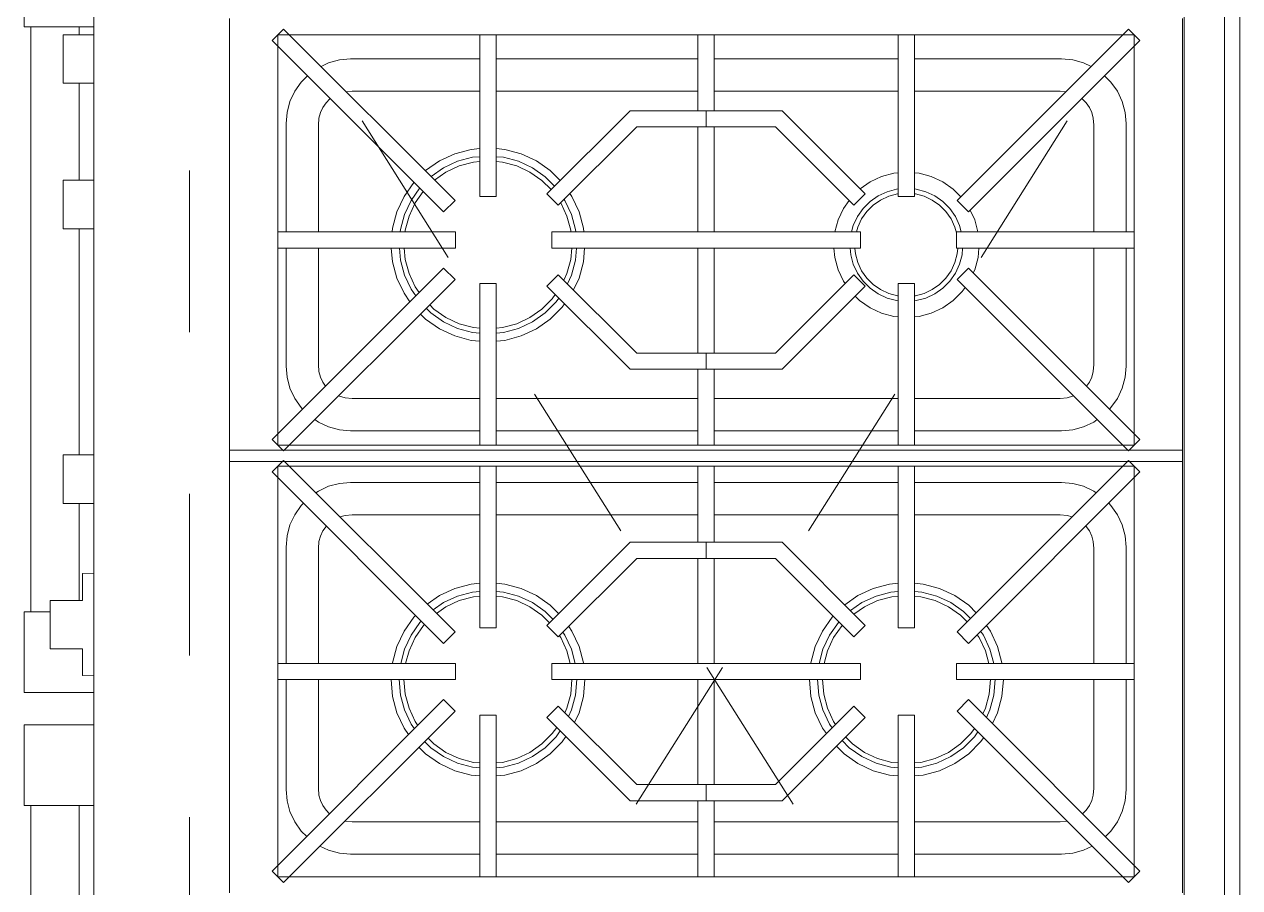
# Model space of a CAD drawing. Header units: metres. Extents: x 8 to 2416, y -346 to 476.
# Drawn here: x 45.799 to 46.552, y 35.19 to 35.724 of the extents above; entities that cross this region are included whole.
import ezdxf

# ---------------------------------------------------------------- set-up
doc = ezdxf.new("R2010")
doc.units = ezdxf.units.M
doc.linetypes.add('0', pattern=[0])
doc.linetypes.add('DASHED', pattern=[0.75, 0.5, -0.25])
doc.layers.get('0').update_dxf_attribs({"color": 250, "linetype": '0', "lineweight": 20})
for name, color, linetype, lineweight in [('A-WALL', 250, 'Continuous', 20), ('baños', 140, 'Continuous', 0), ('MOBILIARIOS', 252, 'Continuous', 0), ('PROYECCION', 9, 'DASHED', 0)]:
    doc.layers.add(name, color=color, linetype=linetype, lineweight=lineweight)

# ---------------------------------------------------------------- blocks, each defined once
blk = doc.blocks.new('PL BASE 1N NASAS 09')
at = {"layer": 'A-WALL'}
blk.add_line((-103.83107, -51.13972), (-103.83107, -54.91972), dxfattribs=at)
blk = doc.blocks.new('A$C3ed47c56')
at = {"layer": 'MOBILIARIOS'}
for p, q in [((0.043, 0.05092), (0.043, 0.98092)), ((0.043, 0.98092), (0.043, 0.05092)), ((0.718, 0.98092), (0.718, 0.05092)), ((0.743, 0.98092), (0.743, 0.05092)), ((0.743, 0.05092), (0.743, 0.98092)), ((0.004, 0.59292), (0.004, 0.91162)), ((0.034, 0.59292), (0.034, 0.74692)), ((0.127, 0.64692), (0.127, 0.37292)), ((0.15346, 0.63338), (0.16053, 0.64045)), ((0.2666, 0.53439), (0.16053, 0.64045)), ((0.5774, 0.53439), (0.68346, 0.64045)), ((0.69053, 0.63338), (0.68346, 0.64045)), ((0.717, 0.37292), (0.717, 0.64692)), ((0.25953, 0.52732), (0.15346, 0.63338)), ((0.157, 0.51492), (0.157, 0.63692)), ((0.157, 0.63692), (0.282, 0.63692)), ((0.282, 0.63692), (0.292, 0.63692)), ((0.282, 0.53692), (0.282, 0.63692)), ((0.292, 0.53692), (0.292, 0.63692)), ((0.292, 0.63692), (0.541, 0.63692)), ((0.417, 0.58992), (0.417, 0.63692)), ((0.427, 0.63692), (0.427, 0.58992)), ((0.541, 0.63692), (0.551, 0.63692)), ((0.541, 0.53692), (0.541, 0.63692)), ((0.551, 0.53692), (0.551, 0.63692)), ((0.551, 0.63692), (0.687, 0.63692)), ((0.58447, 0.52732), (0.69053, 0.63338)), ((0.687, 0.63692), (0.687, 0.51492)), ((0.18297, 0.61801), (0.18832, 0.62051)), ((0.18832, 0.62051), (0.19505, 0.62231)), ((0.19505, 0.62231), (0.202, 0.62292)), ((0.202, 0.62292), (0.282, 0.62292)), ((0.292, 0.62292), (0.417, 0.62292)), ((0.427, 0.62292), (0.541, 0.62292)), ((0.551, 0.62292), (0.642, 0.62292)), ((0.642, 0.62292), (0.64895, 0.62231)), ((0.64895, 0.62231), (0.65568, 0.62051)), ((0.65568, 0.62051), (0.66102, 0.61801)), ((0.17136, 0.60863), (0.17479, 0.61206)), ((0.66921, 0.61206), (0.67264, 0.60863)), ((0.16441, 0.5966), (0.16736, 0.60292)), ((0.16736, 0.60292), (0.17136, 0.60863)), ((0.19847, 0.60252), (0.19854, 0.60254)), ((0.19854, 0.60254), (0.20287, 0.60292)), ((0.20287, 0.60292), (0.282, 0.60292)), ((0.292, 0.60292), (0.417, 0.60292)), ((0.427, 0.60292), (0.541, 0.60292)), ((0.551, 0.60292), (0.64113, 0.60292)), ((0.64113, 0.60292), (0.64546, 0.60254)), ((0.64546, 0.60254), (0.64553, 0.60252)), ((0.67264, 0.60863), (0.67664, 0.60292)), ((0.67664, 0.60292), (0.67959, 0.5966)), ((0.16261, 0.58986), (0.16441, 0.5966)), ((0.18474, 0.59288), (0.18674, 0.59573)), ((0.18674, 0.59573), (0.18893, 0.59792)), ((0.65507, 0.59792), (0.65726, 0.59573)), ((0.65726, 0.59573), (0.65925, 0.59288)), ((0.67959, 0.5966), (0.68139, 0.58986)), ((0, 0.59292), (0.00029, 0.59292)), ((0, 0.54292), (0, 0.59292)), ((0.00029, 0.59292), (0.00115, 0.59292)), ((0.00115, 0.59292), (0.00254, 0.59292)), ((0.00254, 0.59292), (0.00444, 0.59292)), ((0.00444, 0.59292), (0.00679, 0.59292)), ((0.00679, 0.59292), (0.0095, 0.59292)), ((0.0095, 0.59292), (0.0125, 0.59292)), ((0.0125, 0.59292), (0.0157, 0.59292)), ((0.0157, 0.59292), (0.019, 0.59292)), ((0.019, 0.59292), (0.043, 0.59292)), ((0.162, 0.58292), (0.16261, 0.58986)), ((0.18238, 0.58638), (0.18328, 0.58973)), ((0.18328, 0.58973), (0.18474, 0.59288)), ((0.32346, 0.53845), (0.37493, 0.58992)), ((0.37493, 0.58992), (0.422, 0.58992)), ((0.422, 0.57992), (0.422, 0.58992)), ((0.46907, 0.58992), (0.422, 0.58992)), ((0.52053, 0.53845), (0.46907, 0.58992)), ((0.65925, 0.59288), (0.66072, 0.58973)), ((0.66072, 0.58973), (0.66162, 0.58638)), ((0.68139, 0.58986), (0.682, 0.58292)), ((0.162, 0.51492), (0.162, 0.58292)), ((0.182, 0.58205), (0.18238, 0.58638)), ((0.182, 0.51492), (0.182, 0.58205)), ((0.33053, 0.53138), (0.37907, 0.57992)), ((0.37907, 0.57992), (0.422, 0.57992)), ((0.417, 0.51492), (0.417, 0.57992)), ((0.46493, 0.57992), (0.422, 0.57992)), ((0.427, 0.57992), (0.427, 0.51492)), ((0.51346, 0.53138), (0.46493, 0.57992)), ((0.66162, 0.58638), (0.662, 0.58205)), ((0.662, 0.58205), (0.662, 0.51492)), ((0.682, 0.58292), (0.682, 0.51492)), ((0.26648, 0.5713), (0.27658, 0.57401)), ((0.27658, 0.57401), (0.282, 0.57448)), ((0.292, 0.57448), (0.29742, 0.57401)), ((0.29742, 0.57401), (0.30752, 0.5713)), ((0.52548, 0.5713), (0.53558, 0.57401)), ((0.53558, 0.57401), (0.541, 0.57448)), ((0.551, 0.57448), (0.55642, 0.57401)), ((0.55642, 0.57401), (0.56652, 0.5713)), ((0.24843, 0.56088), (0.257, 0.56688)), ((0.257, 0.56688), (0.26648, 0.5713)), ((0.2595, 0.56255), (0.26819, 0.5666)), ((0.26819, 0.5666), (0.27745, 0.56908)), ((0.26921, 0.56378), (0.27797, 0.56613)), ((0.27745, 0.56908), (0.282, 0.56948)), ((0.27797, 0.56613), (0.282, 0.56648)), ((0.292, 0.56948), (0.29655, 0.56908)), ((0.292, 0.56648), (0.29603, 0.56613)), ((0.29603, 0.56613), (0.30478, 0.56378)), ((0.29655, 0.56908), (0.30581, 0.5666)), ((0.30581, 0.5666), (0.3145, 0.56255)), ((0.30752, 0.5713), (0.317, 0.56688)), ((0.317, 0.56688), (0.32557, 0.56088)), ((0.50743, 0.56088), (0.516, 0.56688)), ((0.516, 0.56688), (0.52548, 0.5713)), ((0.5185, 0.56255), (0.52719, 0.5666)), ((0.52719, 0.5666), (0.53645, 0.56908)), ((0.52821, 0.56378), (0.53697, 0.56613)), ((0.53645, 0.56908), (0.541, 0.56948)), ((0.53697, 0.56613), (0.541, 0.56648)), ((0.551, 0.56948), (0.55555, 0.56908)), ((0.551, 0.56648), (0.55503, 0.56613)), ((0.55503, 0.56613), (0.56378, 0.56378)), ((0.55555, 0.56908), (0.56481, 0.5666)), ((0.56481, 0.5666), (0.5735, 0.56255)), ((0.56652, 0.5713), (0.576, 0.56688)), ((0.576, 0.56688), (0.58457, 0.56088)), ((0.24427, 0.55672), (0.24843, 0.56088)), ((0.24779, 0.5532), (0.25165, 0.55705)), ((0.25165, 0.55705), (0.2595, 0.56255)), ((0.25357, 0.55475), (0.261, 0.55995)), ((0.261, 0.55995), (0.26921, 0.56378)), ((0.30478, 0.56378), (0.313, 0.55995)), ((0.313, 0.55995), (0.32042, 0.55475)), ((0.3145, 0.56255), (0.32235, 0.55705)), ((0.32235, 0.55705), (0.32913, 0.55027)), ((0.32557, 0.56088), (0.33296, 0.55349)), ((0.50277, 0.55622), (0.50743, 0.56088)), ((0.50629, 0.5527), (0.51065, 0.55705)), ((0.51065, 0.55705), (0.5185, 0.56255)), ((0.51257, 0.55475), (0.52, 0.55995)), ((0.52, 0.55995), (0.52821, 0.56378)), ((0.56378, 0.56378), (0.572, 0.55995)), ((0.572, 0.55995), (0.57942, 0.55475)), ((0.5735, 0.56255), (0.58135, 0.55705)), ((0.58135, 0.55705), (0.58813, 0.55027)), ((0.58457, 0.56088), (0.59196, 0.55349)), ((0.24991, 0.55108), (0.25357, 0.55475)), ((0.32042, 0.55475), (0.32683, 0.54834)), ((0.32913, 0.55027), (0.33166, 0.54666)), ((0.33296, 0.55349), (0.33524, 0.55023)), ((0.50841, 0.55058), (0.51257, 0.55475)), ((0.57942, 0.55475), (0.58583, 0.54834)), ((0.58813, 0.55027), (0.59025, 0.54724)), ((0.59196, 0.55349), (0.59383, 0.55082)), ((0, 0.54292), (0.00029, 0.54292)), ((0.00029, 0.54292), (0.00115, 0.54292)), ((0.00115, 0.54292), (0.00254, 0.54292)), ((0.00254, 0.54292), (0.00444, 0.54292)), ((0.00444, 0.54292), (0.00679, 0.54292)), ((0.00679, 0.54292), (0.0095, 0.54292)), ((0.0095, 0.54292), (0.0125, 0.54292)), ((0.0125, 0.54292), (0.0157, 0.54292)), ((0.0157, 0.54292), (0.019, 0.54292)), ((0.019, 0.54292), (0.043, 0.54292)), ((0.23062, 0.53544), (0.23504, 0.54492)), ((0.23504, 0.54492), (0.23788, 0.54897)), ((0.23532, 0.53373), (0.23937, 0.54242)), ((0.23937, 0.54242), (0.24145, 0.5454)), ((0.24197, 0.54092), (0.2436, 0.54325)), ((0.32683, 0.54834), (0.32952, 0.54451)), ((0.48962, 0.53544), (0.49404, 0.54492)), ((0.49404, 0.54492), (0.49646, 0.54838)), ((0.49432, 0.53373), (0.49837, 0.54242)), ((0.49837, 0.54242), (0.50004, 0.54481)), ((0.50097, 0.54092), (0.50219, 0.54266)), ((0.58583, 0.54834), (0.58811, 0.5451)), ((0.59927, 0.54212), (0.60238, 0.53544)), ((0.22791, 0.52534), (0.23062, 0.53544)), ((0.23814, 0.5327), (0.24197, 0.54092)), ((0.25953, 0.52732), (0.2666, 0.53439)), ((0.282, 0.53692), (0.292, 0.53692)), ((0.33053, 0.53138), (0.32346, 0.53845)), ((0.33459, 0.53544), (0.33586, 0.5327)), ((0.33684, 0.53769), (0.33868, 0.53373)), ((0.34059, 0.54143), (0.34338, 0.53544)), ((0.34338, 0.53544), (0.34609, 0.52534)), ((0.48691, 0.52534), (0.48962, 0.53544)), ((0.49714, 0.5327), (0.50097, 0.54092)), ((0.51346, 0.53138), (0.52053, 0.53845)), ((0.541, 0.53692), (0.551, 0.53692)), ((0.58447, 0.52732), (0.5774, 0.53439)), ((0.59327, 0.53612), (0.59486, 0.5327)), ((0.59552, 0.53837), (0.59768, 0.53373)), ((0.60238, 0.53544), (0.60509, 0.52534)), ((0.23283, 0.52447), (0.23532, 0.53373)), ((0.23579, 0.52395), (0.23814, 0.5327)), ((0.33586, 0.5327), (0.33821, 0.52395)), ((0.33868, 0.53373), (0.34116, 0.52447)), ((0.49183, 0.52447), (0.49432, 0.53373)), ((0.49479, 0.52395), (0.49714, 0.5327)), ((0.59486, 0.5327), (0.59721, 0.52395)), ((0.59768, 0.53373), (0.60016, 0.52447)), ((0, 0.52292), (0.00029, 0.52292)), ((0, 0.52292), (0, 0.47292)), ((0.00029, 0.52292), (0.00115, 0.52292)), ((0.00115, 0.52292), (0.00254, 0.52292)), ((0.00254, 0.52292), (0.00444, 0.52292)), ((0.00444, 0.52292), (0.00679, 0.52292)), ((0.00679, 0.52292), (0.0095, 0.52292)), ((0.0095, 0.52292), (0.0125, 0.52292)), ((0.0125, 0.52292), (0.0157, 0.52292)), ((0.0157, 0.52292), (0.019, 0.52292)), ((0.019, 0.52292), (0.043, 0.52292)), ((0.227, 0.51492), (0.22791, 0.52534)), ((0.232, 0.51492), (0.23283, 0.52447)), ((0.235, 0.51492), (0.23579, 0.52395)), ((0.33821, 0.52395), (0.339, 0.51492)), ((0.34116, 0.52447), (0.342, 0.51492)), ((0.34609, 0.52534), (0.347, 0.51492)), ((0.486, 0.51492), (0.48691, 0.52534)), ((0.491, 0.51492), (0.49183, 0.52447)), ((0.494, 0.51492), (0.49479, 0.52395)), ((0.59721, 0.52395), (0.598, 0.51492)), ((0.60016, 0.52447), (0.601, 0.51492)), ((0.60509, 0.52534), (0.606, 0.51492)), ((0.043, 0.51269), (0.036, 0.51249)), ((0.036, 0.51201), (0.036, 0.51249)), ((0.036, 0.51059), (0.036, 0.51201)), ((0.157, 0.51492), (0.157, 0.50492)), ((0.267, 0.51492), (0.157, 0.51492)), ((0.267, 0.51492), (0.267, 0.50492)), ((0.3265, 0.51492), (0.3265, 0.50492)), ((0.417, 0.51492), (0.3265, 0.51492)), ((0.427, 0.51492), (0.417, 0.51492)), ((0.5175, 0.51492), (0.427, 0.51492)), ((0.5175, 0.51492), (0.5175, 0.50492)), ((0.577, 0.51492), (0.577, 0.50492)), ((0.577, 0.51492), (0.687, 0.51492)), ((0.687, 0.51492), (0.687, 0.50492)), ((0.036, 0.50826), (0.036, 0.51059)), ((0.036, 0.5051), (0.036, 0.50826)), ((0.036, 0.50121), (0.036, 0.5051)), ((0.267, 0.50492), (0.157, 0.50492)), ((0.157, 0.38292), (0.157, 0.50492)), ((0.162, 0.43292), (0.162, 0.50492)), ((0.182, 0.43379), (0.182, 0.50492)), ((0.22791, 0.5045), (0.22787, 0.50492)), ((0.23062, 0.4944), (0.22791, 0.5045)), ((0.23532, 0.49611), (0.23296, 0.50492)), ((0.23814, 0.49713), (0.23605, 0.50492)), ((0.417, 0.50492), (0.3265, 0.50492)), ((0.33795, 0.50492), (0.33586, 0.49713)), ((0.34104, 0.50492), (0.33868, 0.49611)), ((0.34609, 0.5045), (0.34338, 0.4944)), ((0.34612, 0.50492), (0.34609, 0.5045)), ((0.427, 0.50492), (0.417, 0.50492)), ((0.417, 0.43992), (0.417, 0.50492)), ((0.5175, 0.50492), (0.427, 0.50492)), ((0.427, 0.50492), (0.427, 0.43992)), ((0.48691, 0.5045), (0.48687, 0.50492)), ((0.48962, 0.4944), (0.48691, 0.5045)), ((0.49432, 0.49611), (0.49196, 0.50492)), ((0.49714, 0.49713), (0.49505, 0.50492)), ((0.577, 0.50492), (0.687, 0.50492)), ((0.59695, 0.50492), (0.59486, 0.49713)), ((0.60004, 0.50492), (0.59768, 0.49611)), ((0.60509, 0.5045), (0.60238, 0.4944)), ((0.60512, 0.50492), (0.60509, 0.5045)), ((0.662, 0.50492), (0.662, 0.43379)), ((0.682, 0.50492), (0.682, 0.43292)), ((0.687, 0.50492), (0.687, 0.38292)), ((0.036, 0.4967), (0.036, 0.50121)), ((0.036, 0.49592), (0.036, 0.4967)), ((0.24197, 0.48892), (0.23814, 0.49713)), ((0.33586, 0.49713), (0.33203, 0.48892)), ((0.50097, 0.48892), (0.49714, 0.49713)), ((0.59486, 0.49713), (0.59103, 0.48892)), ((0.016, 0.49152), (0.016, 0.49592)), ((0.036, 0.49592), (0.016, 0.49592)), ((0.016, 0.4863), (0.016, 0.49152)), ((0.25953, 0.49252), (0.15346, 0.38645)), ((0.23504, 0.48492), (0.23062, 0.4944)), ((0.23937, 0.48742), (0.23532, 0.49611)), ((0.25953, 0.49252), (0.2666, 0.48545)), ((0.33868, 0.49611), (0.33463, 0.48742)), ((0.34338, 0.4944), (0.33896, 0.48492)), ((0.49404, 0.48492), (0.48962, 0.4944)), ((0.49837, 0.48742), (0.49432, 0.49611)), ((0.58447, 0.49252), (0.5774, 0.48545)), ((0.58447, 0.49252), (0.69053, 0.38645)), ((0.59768, 0.49611), (0.59363, 0.48742)), ((0.60238, 0.4944), (0.59796, 0.48492)), ((0.016, 0.48092), (0.016, 0.4863)), ((0.2666, 0.48545), (0.16053, 0.37938)), ((0.24104, 0.47635), (0.23504, 0.48492)), ((0.24487, 0.47957), (0.23937, 0.48742)), ((0.24717, 0.48149), (0.24197, 0.48892)), ((0.24783, 0.48082), (0.24717, 0.48149)), ((0.282, 0.48292), (0.292, 0.48292)), ((0.282, 0.48292), (0.282, 0.38292)), ((0.292, 0.48292), (0.292, 0.38292)), ((0.33053, 0.48845), (0.32346, 0.48138)), ((0.33053, 0.48845), (0.37907, 0.43992)), ((0.33203, 0.48892), (0.33122, 0.48776)), ((0.33463, 0.48742), (0.33337, 0.48562)), ((0.33896, 0.48492), (0.33695, 0.48204)), ((0.51346, 0.48845), (0.46493, 0.43992)), ((0.50004, 0.47635), (0.49404, 0.48492)), ((0.50387, 0.47957), (0.49837, 0.48742)), ((0.50617, 0.48149), (0.50097, 0.48892)), ((0.50633, 0.48132), (0.50617, 0.48149)), ((0.51346, 0.48845), (0.52053, 0.48138)), ((0.541, 0.48292), (0.551, 0.48292)), ((0.541, 0.48292), (0.541, 0.38292)), ((0.551, 0.48292), (0.551, 0.38292)), ((0.5774, 0.48545), (0.68346, 0.37938)), ((0.59103, 0.48892), (0.58981, 0.48718)), ((0.59363, 0.48742), (0.59196, 0.48503)), ((0.59796, 0.48492), (0.59553, 0.48145)), ((0.016, 0.47554), (0.016, 0.48092)), ((0.016, 0.47032), (0.016, 0.47554)), ((0.2422, 0.47519), (0.24104, 0.47635)), ((0.24572, 0.47871), (0.24487, 0.47957)), ((0.261, 0.46989), (0.25514, 0.47399)), ((0.32042, 0.47508), (0.313, 0.46989)), ((0.32509, 0.47975), (0.32042, 0.47508)), ((0.32721, 0.47764), (0.32235, 0.47279)), ((0.32346, 0.48138), (0.37493, 0.42992)), ((0.33073, 0.47412), (0.32557, 0.46896)), ((0.52053, 0.48138), (0.46907, 0.42992)), ((0.5007, 0.47569), (0.50004, 0.47635)), ((0.50422, 0.47921), (0.50387, 0.47957)), ((0.52, 0.46989), (0.51355, 0.4744)), ((0.57942, 0.47508), (0.572, 0.46989)), ((0.58359, 0.47925), (0.57942, 0.47508)), ((0.58571, 0.47714), (0.58135, 0.47279)), ((0, 0.47292), (0.00029, 0.47292)), ((0.00029, 0.47292), (0.00115, 0.47292)), ((0.00115, 0.47292), (0.00254, 0.47292)), ((0.00254, 0.47292), (0.00444, 0.47292)), ((0.004, 0.11092), (0.004, 0.47292)), ((0.00444, 0.47292), (0.00679, 0.47292)), ((0.00679, 0.47292), (0.0095, 0.47292)), ((0.0095, 0.47292), (0.0125, 0.47292)), ((0.0125, 0.47292), (0.0157, 0.47292)), ((0.0157, 0.47292), (0.016, 0.47292)), ((0.016, 0.46592), (0.016, 0.47032)), ((0.257, 0.46296), (0.24942, 0.46827)), ((0.2595, 0.46729), (0.25299, 0.47184)), ((0.26819, 0.46324), (0.2595, 0.46729)), ((0.26921, 0.46605), (0.261, 0.46989)), ((0.313, 0.46989), (0.30478, 0.46605)), ((0.3145, 0.46729), (0.30581, 0.46324)), ((0.32235, 0.47279), (0.3145, 0.46729)), ((0.32557, 0.46896), (0.317, 0.46296)), ((0.516, 0.46296), (0.50783, 0.46868)), ((0.5185, 0.46729), (0.51141, 0.47225)), ((0.52719, 0.46324), (0.5185, 0.46729)), ((0.52821, 0.46605), (0.52, 0.46989)), ((0.572, 0.46989), (0.56378, 0.46605)), ((0.5735, 0.46729), (0.56481, 0.46324)), ((0.58135, 0.47279), (0.5735, 0.46729)), ((0.58457, 0.46896), (0.576, 0.46296)), ((0.58923, 0.47362), (0.58457, 0.46896)), ((0.016, 0.46592), (0.036, 0.46592)), ((0.034, 0.40592), (0.034, 0.46592)), ((0.036, 0.46592), (0.036, 0.46513)), ((0.036, 0.46063), (0.036, 0.46513)), ((0.036, 0.45673), (0.036, 0.46063)), ((0.26648, 0.45854), (0.257, 0.46296)), ((0.27745, 0.46075), (0.26819, 0.46324)), ((0.27797, 0.46371), (0.26921, 0.46605)), ((0.282, 0.46036), (0.27745, 0.46075)), ((0.282, 0.46336), (0.27797, 0.46371)), ((0.29603, 0.46371), (0.292, 0.46336)), ((0.29655, 0.46075), (0.292, 0.46036)), ((0.30478, 0.46605), (0.29603, 0.46371)), ((0.30581, 0.46324), (0.29655, 0.46075)), ((0.317, 0.46296), (0.30752, 0.45854)), ((0.52548, 0.45854), (0.516, 0.46296)), ((0.53645, 0.46075), (0.52719, 0.46324)), ((0.53697, 0.46371), (0.52821, 0.46605)), ((0.541, 0.46036), (0.53645, 0.46075)), ((0.541, 0.46336), (0.53697, 0.46371)), ((0.55503, 0.46371), (0.551, 0.46336)), ((0.55555, 0.46075), (0.551, 0.46036)), ((0.56378, 0.46605), (0.55503, 0.46371)), ((0.56481, 0.46324), (0.55555, 0.46075)), ((0.576, 0.46296), (0.56652, 0.45854)), ((0.036, 0.45358), (0.036, 0.45673)), ((0.036, 0.45125), (0.036, 0.45358)), ((0.27658, 0.45583), (0.26648, 0.45854)), ((0.282, 0.45536), (0.27658, 0.45583)), ((0.29742, 0.45583), (0.292, 0.45536)), ((0.30752, 0.45854), (0.29742, 0.45583)), ((0.53558, 0.45583), (0.52548, 0.45854)), ((0.541, 0.45536), (0.53558, 0.45583)), ((0.55642, 0.45583), (0.551, 0.45536)), ((0.56652, 0.45854), (0.55642, 0.45583)), ((0.036, 0.44983), (0.036, 0.45125)), ((0.036, 0.44935), (0.036, 0.44983)), ((0.043, 0.44915), (0.036, 0.44935)), ((0.37907, 0.43992), (0.422, 0.43992)), ((0.422, 0.43992), (0.422, 0.42992)), ((0.46493, 0.43992), (0.422, 0.43992)), ((0.16261, 0.42597), (0.162, 0.43292)), ((0.18238, 0.42946), (0.182, 0.43379)), ((0.18328, 0.4261), (0.18238, 0.42946)), ((0.37493, 0.42992), (0.422, 0.42992)), ((0.417, 0.38292), (0.417, 0.42992)), ((0.46907, 0.42992), (0.422, 0.42992)), ((0.427, 0.42992), (0.427, 0.38292)), ((0.66162, 0.42946), (0.66072, 0.4261)), ((0.662, 0.43379), (0.66162, 0.42946)), ((0.682, 0.43292), (0.68139, 0.42597)), ((0.16441, 0.41924), (0.16261, 0.42597)), ((0.18474, 0.42296), (0.18328, 0.4261)), ((0.18674, 0.42011), (0.18474, 0.42296)), ((0.65925, 0.42296), (0.65726, 0.42011)), ((0.66072, 0.4261), (0.65925, 0.42296)), ((0.68139, 0.42597), (0.67959, 0.41924)), ((0.16736, 0.41292), (0.16441, 0.41924)), ((0.18693, 0.41992), (0.18674, 0.42011)), ((0.19854, 0.4133), (0.19531, 0.41416)), ((0.64868, 0.41416), (0.64546, 0.4133)), ((0.65726, 0.42011), (0.65707, 0.41992)), ((0.67959, 0.41924), (0.67664, 0.41292)), ((0.17136, 0.40721), (0.16736, 0.41292)), ((0.17279, 0.40578), (0.17136, 0.40721)), ((0.20287, 0.41292), (0.19854, 0.4133)), ((0.282, 0.41292), (0.20287, 0.41292)), ((0.417, 0.41292), (0.292, 0.41292)), ((0.541, 0.41292), (0.427, 0.41292)), ((0.64113, 0.41292), (0.551, 0.41292)), ((0.64546, 0.4133), (0.64113, 0.41292)), ((0.67264, 0.40721), (0.67121, 0.40578)), ((0.67664, 0.41292), (0.67264, 0.40721)), ((0.024, 0.40152), (0.024, 0.40592)), ((0.043, 0.40592), (0.024, 0.40592)), ((0.024, 0.3963), (0.024, 0.40152)), ((0.182, 0.39828), (0.18049, 0.39934)), ((0.66351, 0.39934), (0.662, 0.39828)), ((0.024, 0.39092), (0.024, 0.3963)), ((0.18832, 0.39533), (0.182, 0.39828)), ((0.19505, 0.39353), (0.18832, 0.39533)), ((0.202, 0.39292), (0.19505, 0.39353)), ((0.282, 0.39292), (0.202, 0.39292)), ((0.417, 0.39292), (0.292, 0.39292)), ((0.541, 0.39292), (0.427, 0.39292)), ((0.642, 0.39292), (0.551, 0.39292)), ((0.64895, 0.39353), (0.642, 0.39292)), ((0.65568, 0.39533), (0.64895, 0.39353)), ((0.662, 0.39828), (0.65568, 0.39533)), ((0.024, 0.38554), (0.024, 0.39092)), ((0.024, 0.38032), (0.024, 0.38554)), ((0.15346, 0.38645), (0.16053, 0.37938)), ((0.69053, 0.38645), (0.68346, 0.37938)), ((0.717, 0.37292), (0.717, 0.38492)), ((0.717, 0.37992), (0.717, 0.38492)), ((0.024, 0.37592), (0.024, 0.38032)), ((0.717, 0.37992), (0.127, 0.37992)), ((0.127, 0.37992), (0.127, 0.10592)), ((0.127, 0.37292), (0.127, 0.37992)), ((0.282, 0.38292), (0.157, 0.38292)), ((0.282, 0.38292), (0.292, 0.38292)), ((0.541, 0.38292), (0.292, 0.38292)), ((0.541, 0.38292), (0.551, 0.38292)), ((0.687, 0.38292), (0.551, 0.38292)), ((0.717, 0.10592), (0.717, 0.37992)), ((0.024, 0.37592), (0.043, 0.37592)), ((0.034, 0.23592), (0.034, 0.37592)), ((0.127, 0.37292), (0.667, 0.37292)), ((0.15346, 0.36638), (0.16053, 0.37345)), ((0.157, 0.24792), (0.157, 0.36992)), ((0.157, 0.36992), (0.282, 0.36992)), ((0.2666, 0.26739), (0.16053, 0.37345)), ((0.282, 0.36992), (0.292, 0.36992)), ((0.282, 0.26992), (0.282, 0.36992)), ((0.292, 0.26992), (0.292, 0.36992)), ((0.292, 0.36992), (0.541, 0.36992)), ((0.417, 0.32292), (0.417, 0.36992)), ((0.427, 0.36992), (0.427, 0.32292)), ((0.541, 0.36992), (0.551, 0.36992)), ((0.541, 0.26992), (0.541, 0.36992)), ((0.551, 0.26992), (0.551, 0.36992)), ((0.551, 0.36992), (0.687, 0.36992)), ((0.5774, 0.26739), (0.68346, 0.37345)), ((0.667, 0.37292), (0.717, 0.37292)), ((0.69053, 0.36638), (0.68346, 0.37345)), ((0.687, 0.36992), (0.687, 0.24792)), ((0.25953, 0.26032), (0.15346, 0.36638)), ((0.58447, 0.26032), (0.69053, 0.36638)), ((0.1799, 0.35409), (0.182, 0.35556)), ((0.182, 0.35556), (0.18832, 0.35851)), ((0.18832, 0.35851), (0.19505, 0.36031)), ((0.19505, 0.36031), (0.202, 0.36092)), ((0.202, 0.36092), (0.282, 0.36092)), ((0.292, 0.36092), (0.417, 0.36092)), ((0.427, 0.36092), (0.541, 0.36092)), ((0.551, 0.36092), (0.642, 0.36092)), ((0.642, 0.36092), (0.64895, 0.36031)), ((0.64895, 0.36031), (0.65568, 0.35851)), ((0.65568, 0.35851), (0.662, 0.35556)), ((0.662, 0.35556), (0.6641, 0.35409)), ((0.16736, 0.34092), (0.17136, 0.34663)), ((0.17136, 0.34663), (0.17229, 0.34756)), ((0.67171, 0.34756), (0.67264, 0.34663)), ((0.67264, 0.34663), (0.67664, 0.34092)), ((0.16441, 0.3346), (0.16736, 0.34092)), ((0.19461, 0.33937), (0.19519, 0.33964)), ((0.19519, 0.33964), (0.19854, 0.34054)), ((0.19854, 0.34054), (0.20287, 0.34092)), ((0.20287, 0.34092), (0.282, 0.34092)), ((0.292, 0.34092), (0.417, 0.34092)), ((0.427, 0.34092), (0.541, 0.34092)), ((0.551, 0.34092), (0.64113, 0.34092)), ((0.64113, 0.34092), (0.64546, 0.34054)), ((0.64546, 0.34054), (0.64881, 0.33964)), ((0.64881, 0.33964), (0.64938, 0.33937)), ((0.67664, 0.34092), (0.67959, 0.3346)), ((0.16261, 0.32786), (0.16441, 0.3346)), ((0.18474, 0.33088), (0.18648, 0.33336)), ((0.65752, 0.33336), (0.65925, 0.33088)), ((0.67959, 0.3346), (0.68139, 0.32786)), ((0.162, 0.32092), (0.16261, 0.32786)), ((0.182, 0.32005), (0.18238, 0.32438)), ((0.18238, 0.32438), (0.18328, 0.32773)), ((0.18328, 0.32773), (0.18474, 0.33088)), ((0.65925, 0.33088), (0.66072, 0.32773)), ((0.66072, 0.32773), (0.66162, 0.32438)), ((0.66162, 0.32438), (0.662, 0.32005)), ((0.68139, 0.32786), (0.682, 0.32092)), ((0.162, 0.24792), (0.162, 0.32092)), ((0.182, 0.24792), (0.182, 0.32005)), ((0.32346, 0.27145), (0.37493, 0.32292)), ((0.37493, 0.32292), (0.422, 0.32292)), ((0.46907, 0.32292), (0.422, 0.32292)), ((0.422, 0.31292), (0.422, 0.32292)), ((0.52053, 0.27145), (0.46907, 0.32292)), ((0.662, 0.32005), (0.662, 0.24792)), ((0.682, 0.32092), (0.682, 0.24792)), ((0.33053, 0.26438), (0.37907, 0.31292)), ((0.37907, 0.31292), (0.422, 0.31292)), ((0.417, 0.24792), (0.417, 0.31292)), ((0.46493, 0.31292), (0.422, 0.31292)), ((0.427, 0.31292), (0.427, 0.24792)), ((0.51346, 0.26438), (0.46493, 0.31292)), ((0.257, 0.29788), (0.26648, 0.3023)), ((0.26648, 0.3023), (0.27658, 0.30501)), ((0.27658, 0.30501), (0.282, 0.30548)), ((0.292, 0.30548), (0.29742, 0.30501)), ((0.29742, 0.30501), (0.30752, 0.3023)), ((0.30752, 0.3023), (0.317, 0.29788)), ((0.24843, 0.29188), (0.257, 0.29788)), ((0.25165, 0.28805), (0.2595, 0.29355)), ((0.2595, 0.29355), (0.26819, 0.2976)), ((0.261, 0.29095), (0.26921, 0.29478)), ((0.26819, 0.2976), (0.27745, 0.30008)), ((0.26921, 0.29478), (0.27797, 0.29713)), ((0.27745, 0.30008), (0.282, 0.30048)), ((0.27797, 0.29713), (0.282, 0.29748)), ((0.292, 0.30048), (0.29655, 0.30008)), ((0.292, 0.29748), (0.29603, 0.29713)), ((0.29603, 0.29713), (0.30478, 0.29478)), ((0.29655, 0.30008), (0.30581, 0.2976)), ((0.30478, 0.29478), (0.313, 0.29095)), ((0.30581, 0.2976), (0.3145, 0.29355)), ((0.3145, 0.29355), (0.32235, 0.28805)), ((0.317, 0.29788), (0.32557, 0.29188)), ((0.24527, 0.28872), (0.24843, 0.29188)), ((0.24879, 0.2852), (0.25165, 0.28805)), ((0.25357, 0.28575), (0.261, 0.29095)), ((0.313, 0.29095), (0.32042, 0.28575)), ((0.32235, 0.28805), (0.32913, 0.28127)), ((0.32557, 0.29188), (0.33296, 0.28449)), ((0.5235, 0.28489), (0.53061, 0.28821)), ((0.53061, 0.28821), (0.53819, 0.29024)), ((0.53819, 0.29024), (0.541, 0.29048)), ((0.551, 0.29048), (0.55381, 0.29024)), ((0.55381, 0.29024), (0.56139, 0.28821)), ((0.56139, 0.28821), (0.5685, 0.28489)), ((0.23504, 0.27592), (0.2387, 0.28115)), ((0.25091, 0.28308), (0.25357, 0.28575)), ((0.32042, 0.28575), (0.32683, 0.27934)), ((0.32683, 0.27934), (0.32869, 0.27669)), ((0.32913, 0.28127), (0.33084, 0.27883)), ((0.33296, 0.28449), (0.33442, 0.28241)), ((0.51434, 0.27765), (0.51707, 0.28039)), ((0.51707, 0.28039), (0.5235, 0.28489)), ((0.5285, 0.27623), (0.53403, 0.27881)), ((0.53403, 0.27881), (0.53992, 0.28039)), ((0.53992, 0.28039), (0.541, 0.28048)), ((0.551, 0.28048), (0.55208, 0.28039)), ((0.55208, 0.28039), (0.55797, 0.27881)), ((0.55797, 0.27881), (0.5635, 0.27623)), ((0.5685, 0.28489), (0.57492, 0.28039)), ((0.57492, 0.28039), (0.58047, 0.27484)), ((0.23062, 0.26644), (0.23504, 0.27592)), ((0.23532, 0.26473), (0.23937, 0.27342)), ((0.23814, 0.2637), (0.24197, 0.27192)), ((0.23937, 0.27342), (0.24228, 0.27757)), ((0.24197, 0.27192), (0.24442, 0.27543)), ((0.33053, 0.26438), (0.32346, 0.27145)), ((0.33995, 0.2738), (0.34338, 0.26644)), ((0.51346, 0.26438), (0.52053, 0.27145)), ((0.51919, 0.26842), (0.5235, 0.27273)), ((0.5235, 0.27273), (0.5285, 0.27623)), ((0.52543, 0.27043), (0.53, 0.27363)), ((0.53, 0.27363), (0.53505, 0.27599)), ((0.53505, 0.27599), (0.54044, 0.27743)), ((0.54044, 0.27743), (0.541, 0.27748)), ((0.551, 0.27748), (0.55156, 0.27743)), ((0.55156, 0.27743), (0.55694, 0.27599)), ((0.55694, 0.27599), (0.562, 0.27363)), ((0.562, 0.27363), (0.56657, 0.27043)), ((0.5635, 0.27623), (0.5685, 0.27273)), ((0.5685, 0.27273), (0.57281, 0.26842)), ((0.58047, 0.27484), (0.58228, 0.27227)), ((0.22791, 0.25634), (0.23062, 0.26644)), ((0.23283, 0.25547), (0.23532, 0.26473)), ((0.23579, 0.25495), (0.23814, 0.2637)), ((0.25953, 0.26032), (0.2666, 0.26739)), ((0.282, 0.26992), (0.292, 0.26992)), ((0.33395, 0.2678), (0.33586, 0.2637)), ((0.33586, 0.2637), (0.33821, 0.25495)), ((0.3362, 0.27005), (0.33868, 0.26473)), ((0.33868, 0.26473), (0.34116, 0.25547)), ((0.34338, 0.26644), (0.34609, 0.25634)), ((0.50371, 0.26131), (0.50703, 0.26842)), ((0.50703, 0.26842), (0.50802, 0.26983)), ((0.51311, 0.25789), (0.51569, 0.26342)), ((0.51569, 0.26342), (0.51919, 0.26842)), ((0.51829, 0.26192), (0.52149, 0.26649)), ((0.52149, 0.26649), (0.52543, 0.27043)), ((0.541, 0.26992), (0.551, 0.26992)), ((0.56657, 0.27043), (0.57051, 0.26649)), ((0.57051, 0.26649), (0.57371, 0.26192)), ((0.57281, 0.26842), (0.57631, 0.26342)), ((0.57631, 0.26342), (0.57889, 0.25789)), ((0.58447, 0.26032), (0.5774, 0.26739)), ((0.22717, 0.24792), (0.22791, 0.25634)), ((0.34609, 0.25634), (0.34682, 0.24792)), ((0.50168, 0.25373), (0.50371, 0.26131)), ((0.51153, 0.252), (0.51311, 0.25789)), ((0.51449, 0.25148), (0.51593, 0.25686)), ((0.51593, 0.25686), (0.51829, 0.26192)), ((0.57371, 0.26192), (0.57607, 0.25686)), ((0.57607, 0.25686), (0.57751, 0.25148)), ((0.57889, 0.25789), (0.58047, 0.252)), ((0.58739, 0.26324), (0.58829, 0.26131)), ((0.58829, 0.26131), (0.59032, 0.25373)), ((0.23217, 0.24792), (0.23283, 0.25547)), ((0.23517, 0.24792), (0.23579, 0.25495)), ((0.33821, 0.25495), (0.33882, 0.24792)), ((0.34116, 0.25547), (0.34182, 0.24792)), ((0.50117, 0.24792), (0.50168, 0.25373)), ((0.51117, 0.24792), (0.51153, 0.252)), ((0.51417, 0.24792), (0.51449, 0.25148)), ((0.57751, 0.25148), (0.57782, 0.24792)), ((0.58047, 0.252), (0.58082, 0.24792)), ((0.59032, 0.25373), (0.59082, 0.24792)), ((0.157, 0.24792), (0.157, 0.23792)), ((0.267, 0.24792), (0.157, 0.24792)), ((0.267, 0.24792), (0.267, 0.23792)), ((0.3265, 0.24792), (0.3265, 0.23792)), ((0.417, 0.24792), (0.3265, 0.24792)), ((0.427, 0.24792), (0.417, 0.24792)), ((0.5175, 0.24792), (0.427, 0.24792)), ((0.5175, 0.24792), (0.5175, 0.23792)), ((0.577, 0.24792), (0.577, 0.23792)), ((0.577, 0.24792), (0.687, 0.24792)), ((0.687, 0.24792), (0.687, 0.23792)), ((0.024, 0.23152), (0.024, 0.23592)), ((0.043, 0.23592), (0.024, 0.23592)), ((0.267, 0.23792), (0.157, 0.23792)), ((0.157, 0.11592), (0.157, 0.23792)), ((0.162, 0.17092), (0.162, 0.23792)), ((0.182, 0.17179), (0.182, 0.23792)), ((0.22791, 0.2355), (0.2277, 0.23792)), ((0.23062, 0.2254), (0.22791, 0.2355)), ((0.23283, 0.23637), (0.2327, 0.23792)), ((0.23532, 0.22711), (0.23283, 0.23637)), ((0.23579, 0.23689), (0.2357, 0.23792)), ((0.23814, 0.22813), (0.23579, 0.23689)), ((0.417, 0.23792), (0.3265, 0.23792)), ((0.33821, 0.23689), (0.33586, 0.22813)), ((0.3383, 0.23792), (0.33821, 0.23689)), ((0.34116, 0.23637), (0.33868, 0.22711)), ((0.3413, 0.23792), (0.34116, 0.23637)), ((0.34609, 0.2355), (0.34338, 0.2254)), ((0.3463, 0.23792), (0.34609, 0.2355)), ((0.427, 0.23792), (0.417, 0.23792)), ((0.417, 0.17292), (0.417, 0.23792)), ((0.5175, 0.23792), (0.427, 0.23792)), ((0.427, 0.23792), (0.427, 0.17292)), ((0.50371, 0.23053), (0.50173, 0.23792)), ((0.51311, 0.23395), (0.51205, 0.23792)), ((0.51569, 0.22842), (0.51311, 0.23395)), ((0.51593, 0.23497), (0.51514, 0.23792)), ((0.51829, 0.22992), (0.51593, 0.23497)), ((0.57607, 0.23497), (0.57371, 0.22992)), ((0.577, 0.23844), (0.57607, 0.23497)), ((0.57889, 0.23395), (0.57631, 0.22842)), ((0.577, 0.23792), (0.687, 0.23792)), ((0.57995, 0.23792), (0.57889, 0.23395)), ((0.59027, 0.23792), (0.58829, 0.23053)), ((0.662, 0.23792), (0.662, 0.17179)), ((0.682, 0.23792), (0.682, 0.17092)), ((0.687, 0.23792), (0.687, 0.11592)), ((0.024, 0.2263), (0.024, 0.23152)), ((0.024, 0.22092), (0.024, 0.2263)), ((0.23937, 0.21842), (0.23532, 0.22711)), ((0.24197, 0.21992), (0.23814, 0.22813)), ((0.33586, 0.22813), (0.33204, 0.21994)), ((0.33868, 0.22711), (0.33463, 0.21842)), ((0.50703, 0.22342), (0.50371, 0.23053)), ((0.51919, 0.22342), (0.51569, 0.22842)), ((0.52149, 0.22535), (0.51829, 0.22992)), ((0.57371, 0.22992), (0.57051, 0.22535)), ((0.57631, 0.22842), (0.57281, 0.22342)), ((0.58829, 0.23053), (0.58548, 0.22451)), ((0.024, 0.21554), (0.024, 0.22092)), ((0.25953, 0.22552), (0.15346, 0.11945)), ((0.2666, 0.21845), (0.16053, 0.11238)), ((0.23504, 0.21592), (0.23062, 0.2254)), ((0.24475, 0.21074), (0.23937, 0.21842)), ((0.24689, 0.21288), (0.24197, 0.21992)), ((0.25953, 0.22552), (0.2666, 0.21845)), ((0.33053, 0.22145), (0.32346, 0.21438)), ((0.33053, 0.22145), (0.37907, 0.17292)), ((0.33463, 0.21842), (0.33419, 0.2178)), ((0.34338, 0.2254), (0.33896, 0.21592)), ((0.51346, 0.22145), (0.46493, 0.17292)), ((0.51049, 0.21848), (0.50703, 0.22342)), ((0.51346, 0.22145), (0.52053, 0.21438)), ((0.5235, 0.21911), (0.51919, 0.22342)), ((0.52543, 0.22141), (0.52149, 0.22535)), ((0.5285, 0.21561), (0.5235, 0.21911)), ((0.53, 0.21821), (0.52543, 0.22141)), ((0.53505, 0.21585), (0.53, 0.21821)), ((0.562, 0.21821), (0.55694, 0.21585)), ((0.56657, 0.22141), (0.562, 0.21821)), ((0.5685, 0.21911), (0.5635, 0.21561)), ((0.57051, 0.22535), (0.56657, 0.22141)), ((0.57281, 0.22342), (0.5685, 0.21911)), ((0.58447, 0.22552), (0.5774, 0.21845)), ((0.5774, 0.21845), (0.68346, 0.11238)), ((0.58447, 0.22552), (0.69053, 0.11945)), ((0.024, 0.21032), (0.024, 0.21554)), ((0.24104, 0.20735), (0.23504, 0.21592)), ((0.282, 0.21592), (0.292, 0.21592)), ((0.282, 0.21592), (0.282, 0.11592)), ((0.292, 0.21592), (0.292, 0.11592)), ((0.32609, 0.21175), (0.32042, 0.20608)), ((0.32346, 0.21438), (0.37493, 0.16292)), ((0.33896, 0.21592), (0.33777, 0.21422)), ((0.52053, 0.21438), (0.46907, 0.16292)), ((0.5235, 0.20695), (0.51738, 0.21123)), ((0.53403, 0.21303), (0.5285, 0.21561)), ((0.53992, 0.21145), (0.53403, 0.21303)), ((0.54044, 0.21441), (0.53505, 0.21585)), ((0.541, 0.21136), (0.53992, 0.21145)), ((0.541, 0.21436), (0.54044, 0.21441)), ((0.541, 0.21592), (0.551, 0.21592)), ((0.541, 0.21592), (0.541, 0.11592)), ((0.551, 0.21592), (0.551, 0.11592)), ((0.55156, 0.21441), (0.551, 0.21436)), ((0.55208, 0.21145), (0.551, 0.21136)), ((0.55694, 0.21585), (0.55156, 0.21441)), ((0.55797, 0.21303), (0.55208, 0.21145)), ((0.5635, 0.21561), (0.55797, 0.21303)), ((0.57492, 0.21145), (0.5685, 0.20695)), ((0.57966, 0.21618), (0.57492, 0.21145)), ((0.024, 0.20592), (0.024, 0.21032)), ((0.024, 0.20592), (0.043, 0.20592)), ((0.034, 0.14592), (0.034, 0.20592)), ((0.2412, 0.20719), (0.24104, 0.20735)), ((0.2595, 0.19829), (0.25182, 0.20367)), ((0.261, 0.20089), (0.25396, 0.20581)), ((0.32042, 0.20608), (0.313, 0.20089)), ((0.32235, 0.20379), (0.3145, 0.19829)), ((0.32821, 0.20964), (0.32235, 0.20379)), ((0.33173, 0.20612), (0.32557, 0.19996)), ((0.53061, 0.20363), (0.5235, 0.20695)), ((0.53819, 0.2016), (0.53061, 0.20363)), ((0.56139, 0.20363), (0.55381, 0.2016)), ((0.5685, 0.20695), (0.56139, 0.20363)), ((0.24843, 0.19996), (0.24827, 0.20012)), ((0.257, 0.19396), (0.24843, 0.19996)), ((0.26819, 0.19424), (0.2595, 0.19829)), ((0.26921, 0.19705), (0.261, 0.20089)), ((0.27797, 0.19471), (0.26921, 0.19705)), ((0.30478, 0.19705), (0.29603, 0.19471)), ((0.313, 0.20089), (0.30478, 0.19705)), ((0.3145, 0.19829), (0.30581, 0.19424)), ((0.32557, 0.19996), (0.317, 0.19396)), ((0.541, 0.20136), (0.53819, 0.2016)), ((0.55381, 0.2016), (0.551, 0.20136)), ((0.26648, 0.18954), (0.257, 0.19396)), ((0.27658, 0.18683), (0.26648, 0.18954)), ((0.27745, 0.19175), (0.26819, 0.19424)), ((0.282, 0.19136), (0.27745, 0.19175)), ((0.282, 0.19436), (0.27797, 0.19471)), ((0.29603, 0.19471), (0.292, 0.19436)), ((0.29655, 0.19175), (0.292, 0.19136)), ((0.30581, 0.19424), (0.29655, 0.19175)), ((0.30752, 0.18954), (0.29742, 0.18683)), ((0.317, 0.19396), (0.30752, 0.18954)), ((0.282, 0.18636), (0.27658, 0.18683)), ((0.29742, 0.18683), (0.292, 0.18636)), ((0.16261, 0.16397), (0.162, 0.17092)), ((0.18238, 0.16746), (0.182, 0.17179)), ((0.18328, 0.1641), (0.18238, 0.16746)), ((0.37907, 0.17292), (0.422, 0.17292)), ((0.422, 0.17292), (0.422, 0.16292)), ((0.46493, 0.17292), (0.422, 0.17292)), ((0.66162, 0.16746), (0.66072, 0.1641)), ((0.662, 0.17179), (0.66162, 0.16746)), ((0.682, 0.17092), (0.68139, 0.16397)), ((0.16441, 0.15724), (0.16261, 0.16397)), ((0.18474, 0.16096), (0.18328, 0.1641)), ((0.18674, 0.15811), (0.18474, 0.16096)), ((0.18919, 0.15566), (0.18674, 0.15811)), ((0.37493, 0.16292), (0.422, 0.16292)), ((0.417, 0.11592), (0.417, 0.16292)), ((0.46907, 0.16292), (0.422, 0.16292)), ((0.427, 0.16292), (0.427, 0.11592)), ((0.65726, 0.15811), (0.65481, 0.15566)), ((0.65925, 0.16096), (0.65726, 0.15811)), ((0.66072, 0.1641), (0.65925, 0.16096)), ((0.68139, 0.16397), (0.67959, 0.15724)), ((0.16736, 0.15092), (0.16441, 0.15724)), ((0.17136, 0.14521), (0.16736, 0.15092)), ((0.18947, 0.15546), (0.18919, 0.15566)), ((0.20287, 0.15092), (0.19938, 0.15122)), ((0.282, 0.15092), (0.20287, 0.15092)), ((0.417, 0.15092), (0.292, 0.15092)), ((0.541, 0.15092), (0.427, 0.15092)), ((0.64113, 0.15092), (0.551, 0.15092)), ((0.64462, 0.15122), (0.64113, 0.15092)), ((0.65481, 0.15566), (0.65453, 0.15546)), ((0.67664, 0.15092), (0.67264, 0.14521)), ((0.67959, 0.15724), (0.67664, 0.15092)), ((0.024, 0.14152), (0.024, 0.14592)), ((0.043, 0.14592), (0.024, 0.14592)), ((0.17529, 0.14128), (0.17136, 0.14521)), ((0.67264, 0.14521), (0.66871, 0.14128)), ((0.024, 0.1363), (0.024, 0.14152)), ((0.024, 0.13092), (0.024, 0.1363)), ((0.18832, 0.13333), (0.18366, 0.13551)), ((0.66034, 0.13551), (0.65568, 0.13333)), ((0.024, 0.12554), (0.024, 0.13092)), ((0.19505, 0.13153), (0.18832, 0.13333)), ((0.202, 0.13092), (0.19505, 0.13153)), ((0.282, 0.13092), (0.202, 0.13092)), ((0.417, 0.13092), (0.292, 0.13092)), ((0.541, 0.13092), (0.427, 0.13092)), ((0.642, 0.13092), (0.551, 0.13092)), ((0.64895, 0.13153), (0.642, 0.13092)), ((0.65568, 0.13333), (0.64895, 0.13153)), ((0.024, 0.12032), (0.024, 0.12554)), ((0.024, 0.11592), (0.024, 0.12032)), ((0.024, 0.11592), (0.043, 0.11592)), ((0.034, 0.11092), (0.034, 0.11592)), ((0.15346, 0.11945), (0.16053, 0.11238)), ((0.282, 0.11592), (0.157, 0.11592)), ((0.282, 0.11592), (0.292, 0.11592)), ((0.541, 0.11592), (0.292, 0.11592)), ((0.541, 0.11592), (0.551, 0.11592)), ((0.687, 0.11592), (0.551, 0.11592)), ((0.69053, 0.11945), (0.68346, 0.11238)), ((0, 0.11092), (0.00029, 0.11092)), ((0, 0.06092), (0, 0.11092)), ((0.00029, 0.11092), (0.00115, 0.11092)), ((0.00115, 0.11092), (0.00254, 0.11092)), ((0.00254, 0.11092), (0.00444, 0.11092)), ((0.00444, 0.11092), (0.00679, 0.11092)), ((0.00679, 0.11092), (0.0095, 0.11092)), ((0.0095, 0.11092), (0.0125, 0.11092)), ((0.0125, 0.11092), (0.0157, 0.11092)), ((0.0157, 0.11092), (0.019, 0.11092)), ((0.019, 0.11092), (0.043, 0.11092))]:
    blk.add_line(p, q, dxfattribs=at)
at = {"layer": 'PROYECCION', "color": 252, "linetype": 'DASHED', "ltscale": 0.1}
for p, q in [((0.1023, 0), (0.1023, 1.03)), ((0.1023, 0), (0.7523, 1.03)), ((0.7523, 0), (0.1023, 1.03))]:
    blk.add_line(p, q, dxfattribs=at)
blk = doc.blocks.new('PL MUEBLES 1N NASAS 09')
at = {"layer": 'baños'}
blk.add_blockref('PL BASE 1N NASAS 09', (162.26154, 88.20329), dxfattribs=at)
at = {"layer": 'MOBILIARIOS', "xscale": -1, "rotation": 180}
blk.add_blockref('A$C3ed47c56', (57.67817, 35.83358), dxfattribs=at)

msp = doc.modelspace()

# ---------------------------------------------------------------- block references
msp.add_blockref('PL MUEBLES 1N NASAS 09', (-11.87892, 0))

doc.saveas('drawing.dxf')
